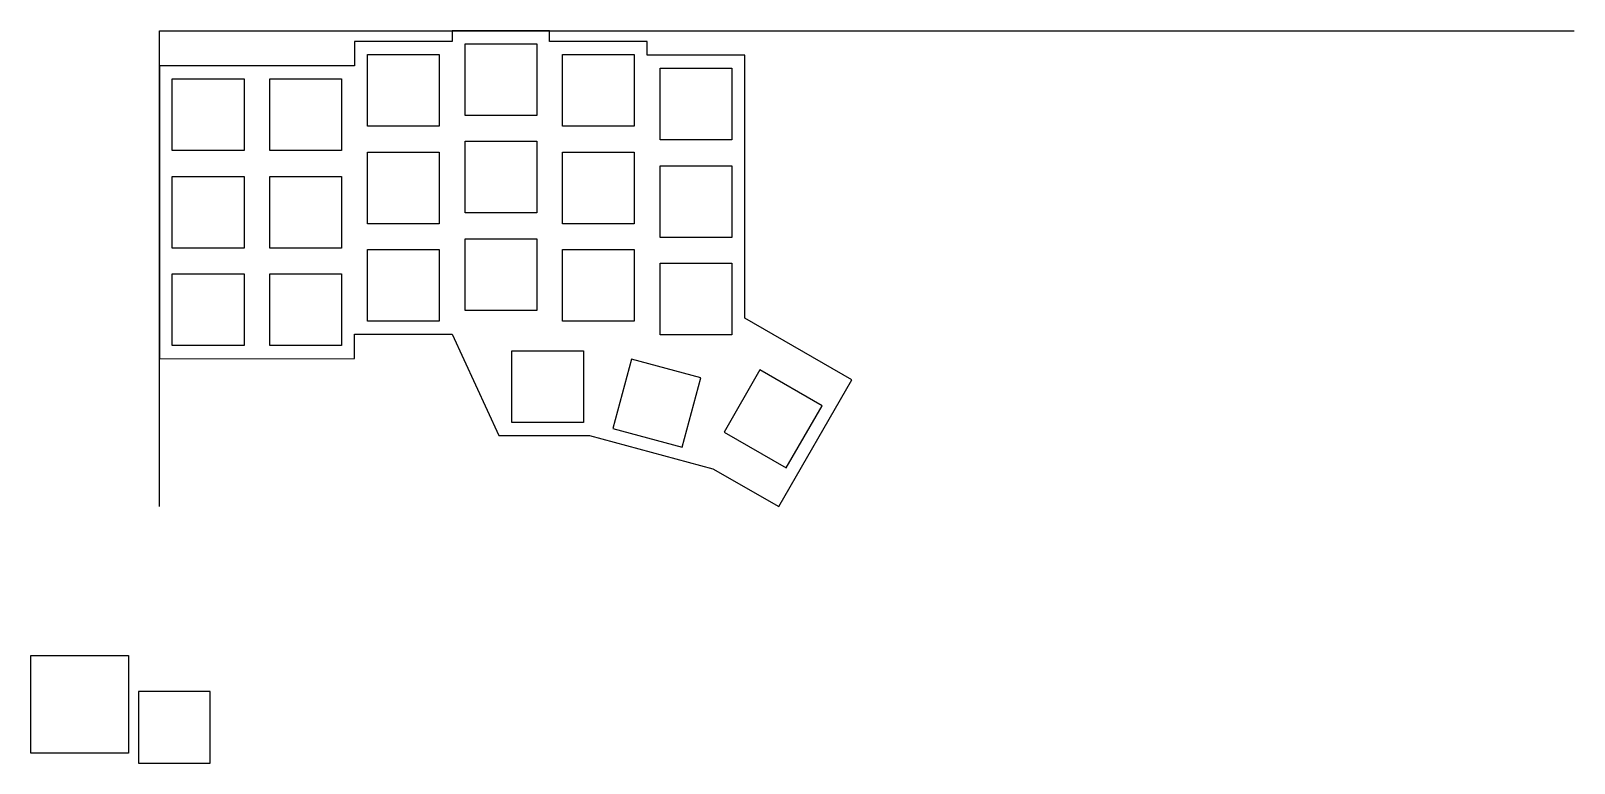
# Model space of a CAD drawing. Extents: x -25 to 276, y -50 to 93.
import ezdxf

# ---------------------------------------------------------------- set-up
doc = ezdxf.new("R2010")
doc.units = 0
doc.header["$MEASUREMENT"] = 0
doc.layers.add('out', color=7, linetype='Continuous')

msp = doc.modelspace()

# ---------------------------------------------------------------- linework, layer by layer
at = {"color": 0}
for p, q in [((0.1, 93.04), (276.32, 93.04)), ((0.1, 0.1), (0.1, 93.04)), ((59.77, 90.51), (73.77, 90.51)), ((59.77, 76.51), (59.77, 90.51)), ((73.77, 90.51), (73.77, 76.51)), ((40.72, 88.42), (54.72, 88.42)), ((40.72, 74.42), (40.72, 88.42)), ((54.72, 88.42), (54.72, 74.42)), ((78.82, 88.42), (92.82, 88.42)), ((78.82, 74.42), (78.82, 88.42)), ((92.82, 88.42), (92.82, 74.42)), ((97.87, 85.75), (111.87, 85.75)), ((97.87, 71.75), (97.87, 85.75)), ((111.87, 85.75), (111.87, 71.75)), ((2.62, 83.66), (16.62, 83.66)), ((2.62, 69.66), (2.62, 83.66)), ((16.62, 83.66), (16.62, 69.66)), ((21.67, 83.66), (35.67, 83.66)), ((21.67, 69.66), (21.67, 83.66)), ((35.67, 83.66), (35.67, 69.66)), ((73.77, 76.51), (59.77, 76.51)), ((54.72, 74.42), (40.72, 74.42)), ((92.82, 74.42), (78.82, 74.42)), ((16.62, 69.66), (2.62, 69.66)), ((35.67, 69.66), (21.67, 69.66)), ((40.72, 69.37), (54.72, 69.37)), ((40.72, 55.37), (40.72, 69.37)), ((54.72, 69.37), (54.72, 55.37)), ((59.77, 71.46), (73.77, 71.46)), ((59.77, 57.46), (59.77, 71.46)), ((73.77, 71.46), (73.77, 57.46)), ((78.82, 69.37), (92.82, 69.37)), ((78.82, 55.37), (78.82, 69.37)), ((92.82, 69.37), (92.82, 55.37)), ((111.87, 71.75), (97.87, 71.75)), ((97.87, 66.7), (111.87, 66.7)), ((97.87, 52.7), (97.87, 66.7)), ((111.87, 66.7), (111.87, 52.7)), ((2.62, 64.61), (16.62, 64.61)), ((2.62, 50.61), (2.62, 64.61)), ((16.62, 64.61), (16.62, 50.61)), ((21.67, 64.61), (35.67, 64.61)), ((21.67, 50.61), (21.67, 64.61)), ((35.67, 64.61), (35.67, 50.61)), ((73.77, 57.46), (59.77, 57.46)), ((54.72, 55.37), (40.72, 55.37)), ((92.82, 55.37), (78.82, 55.37)), ((59.77, 52.41), (73.77, 52.41)), ((59.77, 38.41), (59.77, 52.41)), ((73.77, 52.41), (73.77, 38.41)), ((111.87, 52.7), (97.87, 52.7)), ((16.62, 50.61), (2.62, 50.61)), ((35.67, 50.61), (21.67, 50.61)), ((40.72, 50.32), (54.72, 50.32)), ((40.72, 36.32), (40.72, 50.32)), ((54.72, 50.32), (54.72, 36.32)), ((78.82, 50.32), (92.82, 50.32)), ((78.82, 36.32), (78.82, 50.32)), ((92.82, 50.32), (92.82, 36.32)), ((2.62, 45.56), (16.62, 45.56)), ((2.62, 31.56), (2.62, 45.56)), ((16.62, 45.56), (16.62, 31.56)), ((21.67, 45.56), (35.67, 45.56)), ((21.67, 31.56), (21.67, 45.56)), ((35.67, 45.56), (35.67, 31.56)), ((97.87, 47.65), (111.87, 47.65)), ((97.87, 33.65), (97.87, 47.65)), ((111.87, 47.65), (111.87, 33.65)), ((54.72, 36.32), (40.72, 36.32)), ((73.77, 38.41), (59.77, 38.41)), ((92.82, 36.32), (78.82, 36.32)), ((111.87, 33.65), (97.87, 33.65)), ((16.62, 31.56), (2.62, 31.56)), ((35.67, 31.56), (21.67, 31.56)), ((68.91, 30.51), (82.91, 30.51)), ((68.91, 16.51), (68.91, 30.51)), ((82.91, 30.51), (82.91, 16.51)), ((92.29, 28.88), (88.66, 15.36)), ((105.81, 25.26), (92.29, 28.88)), ((102.19, 11.73), (105.81, 25.26)), ((117.34, 26.8), (110.34, 14.68)), ((129.47, 19.8), (117.34, 26.8)), ((122.47, 7.68), (129.47, 19.8)), ((82.91, 16.51), (68.91, 16.51)), ((88.66, 15.36), (102.19, 11.73)), ((110.34, 14.68), (122.47, 7.68))]:
    msp.add_line(p, q, dxfattribs=at)
at = {"linetype": 'Continuous'}
for points in [[(-25, -29), (-5.95, -29), (-5.95, -48.05), (-25, -48.05)], [(10, -36), (-4, -36), (-4, -50), (10, -50)]]:
    msp.add_lwpolyline(points, close=True, dxfattribs=at)
at = {"layer": 'out', "linetype": 'Continuous'}
for p, q in [((38.19, 90.94), (38.19, 86.18)), ((57.24, 90.94), (38.19, 90.94)), ((57.24, 93.04), (57.24, 90.94)), ((76.29, 93.04), (57.24, 93.04)), ((76.29, 90.94), (76.29, 93.04)), ((95.34, 90.94), (76.29, 90.94)), ((95.34, 88.28), (95.34, 90.94)), ((114.39, 88.28), (95.34, 88.28)), ((114.39, 36.92), (114.39, 88.28)), ((0.1, 86.18), (0.09, 29)), ((38.19, 86.18), (0.1, 86.18)), ((135.3, 24.85), (114.39, 36.92)), ((38.19, 29.03), (38.19, 33.79)), ((38.19, 33.79), (57.24, 33.79)), ((57.24, 33.79), (66.39, 14)), ((0.09, 29), (38.19, 29.03)), ((121.01, 0.1), (135.3, 24.85)), ((66.39, 14), (84.05, 13.98)), ((84.05, 13.98), (108.17, 7.52)), ((108.17, 7.52), (121.01, 0.1))]:
    msp.add_line(p, q, dxfattribs=at)

doc.saveas('drawing.dxf')
